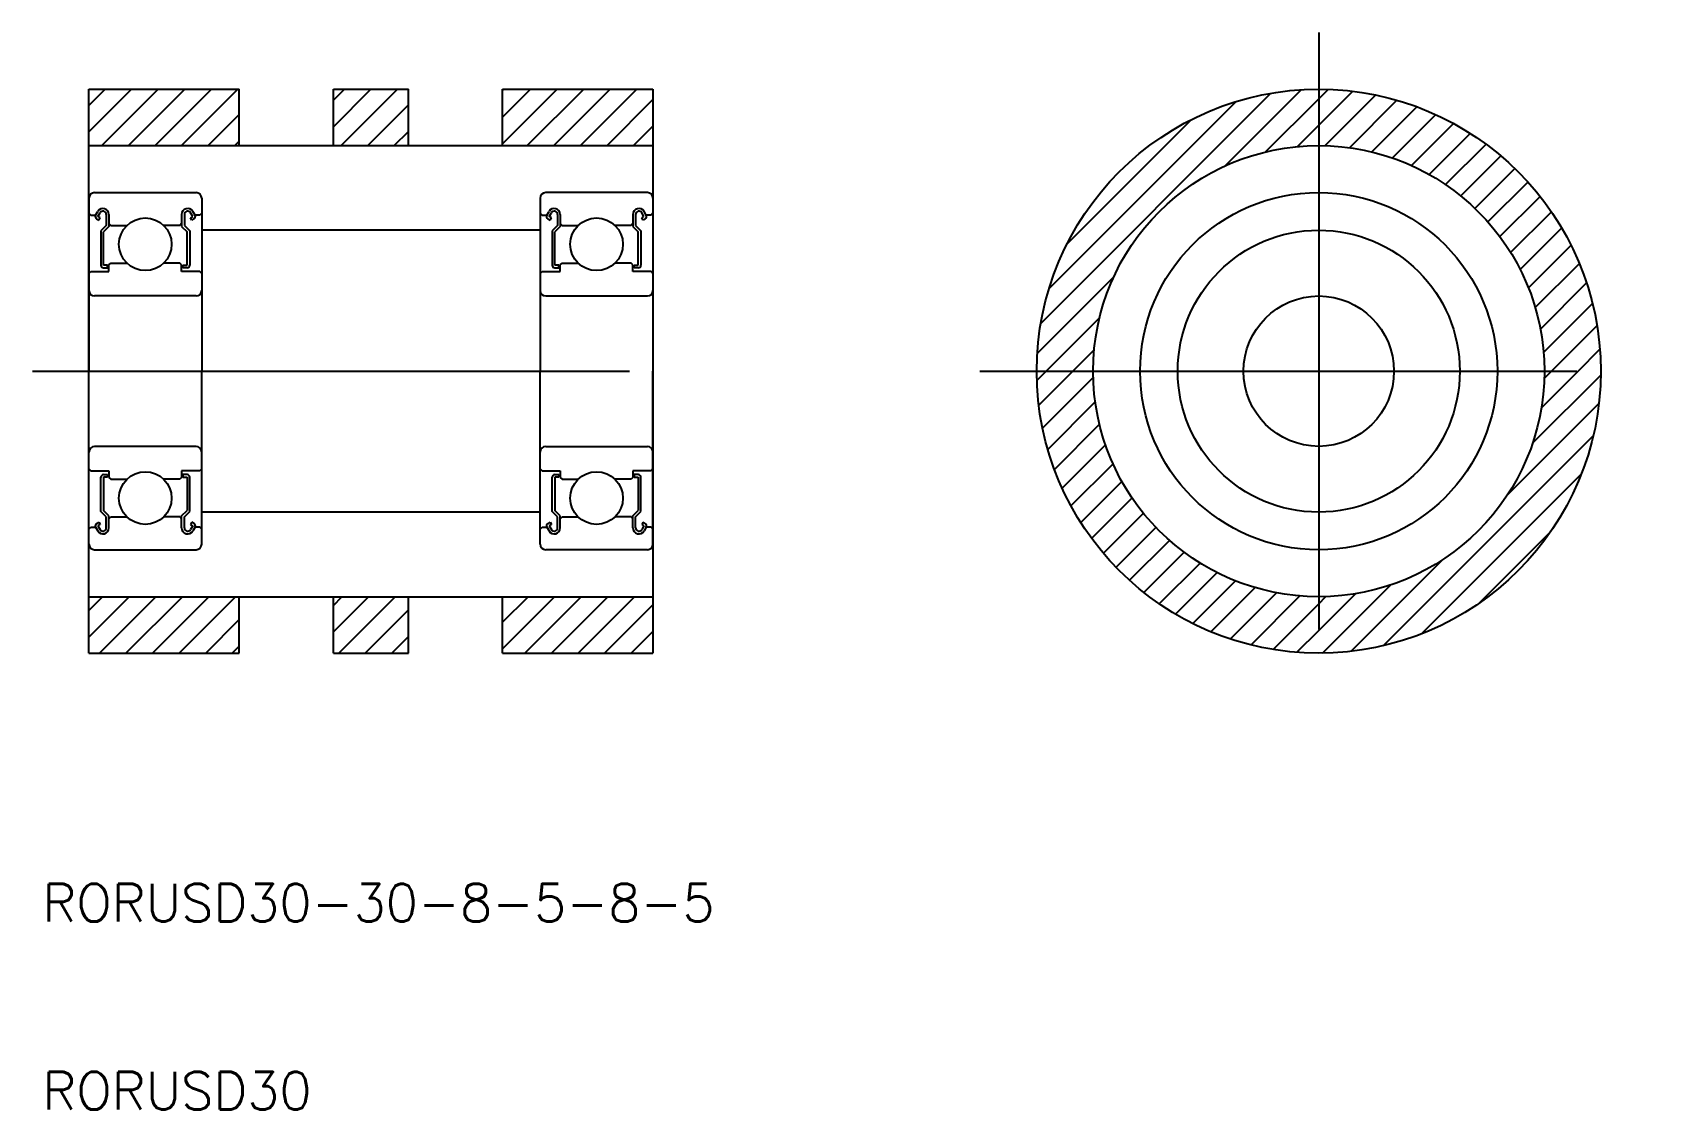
# Model space of a CAD drawing. Extents: x 47 to 133.4, y 10.7 to 68.
import ezdxf

# ---------------------------------------------------------------- set-up
doc = ezdxf.new("R2010")
doc.units = 0
doc.linetypes.add('CENTER', pattern=[50.8, 31.75, -6.35, 6.35, -6.35])
doc.layers.get('0').update_dxf_attribs({"linetype": 'CONTINUOUS'})
doc.layers.add('CENTER', color=1, linetype='CENTER')
doc.styles.get("Standard").update_dxf_attribs({"font": 'txt.shx'})

# ---------------------------------------------------------------- blocks, each defined once
blk = doc.blocks.new('*X2')
at = {"color": 0, "linetype": 'CONTINUOUS'}
for p, q in [((50, 62.728), (52.272, 65)), ((50, 64.142), (50.858, 65)), ((50.686, 62), (53.686, 65)), ((52.101, 62), (55.101, 65)), ((53.515, 62), (56.515, 65)), ((54.929, 62), (57.929, 65)), ((63, 63), (65, 65)), ((63, 64.414), (63.586, 65)), ((63.414, 62), (66.414, 65)), ((72, 62.101), (74.899, 65)), ((72, 63.515), (73.485, 65)), ((72, 64.929), (72.071, 65)), ((73.314, 62), (76.314, 65)), ((74.728, 62), (77.728, 65)), ((76.142, 62), (79.142, 65)), ((110.407, 60.909), (114.468, 64.971)), ((115.406, 64.494), (115.903, 64.992)), ((115.406, 63.08), (117.216, 64.89)), ((64.828, 62), (67, 64.172)), ((77.556, 62), (80, 64.444)), ((100.622, 52.539), (112.867, 64.784)), ((101.064, 54.395), (111.011, 64.342)), ((112.572, 61.661), (115.406, 64.494)), ((115.736, 61.995), (118.432, 64.692)), ((117.042, 61.888), (119.566, 64.412)), ((118.231, 61.663), (120.63, 64.061)), ((56.343, 62), (58, 63.657)), ((102.016, 56.761), (108.645, 63.39)), ((119.325, 61.342), (121.63, 63.647)), ((120.337, 60.94), (122.573, 63.177)), ((57.757, 62), (58, 62.243)), ((66.243, 62), (67, 62.757)), ((78.971, 62), (80, 63.029)), ((114.272, 61.946), (115.406, 63.08)), ((121.277, 60.466), (123.463, 62.652)), ((122.15, 59.925), (124.302, 62.077)), ((122.962, 59.322), (125.092, 61.453)), ((123.713, 58.659), (125.835, 60.781)), ((124.405, 57.937), (126.53, 60.062)), ((125.038, 57.156), (127.178, 59.296)), ((125.61, 56.314), (127.778, 58.481)), ((126.118, 55.407), (128.328, 57.617)), ((126.557, 54.432), (128.826, 56.701)), ((126.92, 53.38), (129.268, 55.729)), ((100.435, 50.937), (104.496, 54.999)), ((127.194, 52.241), (129.651, 54.698)), ((127.364, 50.997), (129.967, 53.6)), ((100.912, 50), (103.745, 52.833)), ((127.782, 50), (130.208, 52.426)), ((102.326, 50), (103.459, 51.133)), ((129.196, 50), (130.36, 51.164)), ((100.414, 49.502), (100.912, 50)), ((100.515, 48.189), (102.326, 50)), ((100.714, 46.974), (103.41, 49.67)), ((126.777, 46.167), (130.404, 49.794)), ((127.246, 48.05), (129.196, 50)), ((127.399, 49.618), (127.782, 50)), ((100.994, 45.84), (103.518, 48.363)), ((125.434, 43.409), (130.307, 48.283)), ((101.345, 44.776), (103.743, 47.174)), ((101.758, 43.775), (104.064, 46.081)), ((118.836, 35.398), (130.008, 46.569)), ((102.229, 42.832), (104.466, 45.069)), ((102.754, 41.942), (104.94, 44.129)), ((120.892, 36.039), (129.366, 44.513)), ((103.329, 41.103), (105.481, 43.255)), ((103.953, 40.313), (106.083, 42.444)), ((104.625, 39.571), (106.746, 41.692)), ((123.913, 37.646), (127.76, 41.493)), ((105.344, 38.875), (107.468, 41)), ((106.11, 38.228), (108.249, 40.367)), ((106.924, 37.628), (109.092, 39.795)), ((117.123, 35.099), (121.996, 39.972)), ((107.789, 37.078), (109.998, 39.287)), ((108.705, 36.58), (110.973, 38.849)), ((109.676, 36.137), (112.025, 38.486)), ((110.708, 35.755), (113.164, 38.211)), ((111.806, 35.438), (114.409, 38.041)), ((115.406, 36.21), (117.355, 38.159)), ((115.612, 35.001), (119.239, 38.629)), ((50, 35.858), (52.142, 38)), ((50, 37.272), (50.728, 38)), ((50.556, 35), (53.556, 38)), ((51.971, 35), (54.971, 38)), ((53.385, 35), (56.385, 38)), ((54.799, 35), (57.799, 38)), ((63, 36.13), (64.87, 38)), ((63, 37.544), (63.456, 38)), ((63.284, 35), (66.284, 38)), ((64.698, 35), (67, 37.302)), ((72, 35.23), (74.77, 38)), ((72, 36.645), (73.355, 38)), ((73.184, 35), (76.184, 38)), ((74.598, 35), (77.598, 38)), ((76.012, 35), (79.012, 38)), ((77.426, 35), (80, 37.574)), ((112.979, 35.198), (115.406, 37.624)), ((115.406, 37.624), (115.788, 38.006)), ((56.213, 35), (58, 36.787)), ((66.113, 35), (67, 35.887)), ((78.841, 35), (80, 36.159)), ((114.241, 35.045), (115.406, 36.21)), ((57.627, 35), (58, 35.373))]:
    blk.add_line(p, q, dxfattribs=at)

msp = doc.modelspace()

# ---------------------------------------------------------------- linework, layer by layer
at = {"color": 7, "linetype": 'CONTINUOUS'}
for p, q in [((50, 65), (58, 65)), ((50, 35), (50, 65)), ((58, 62), (58, 65)), ((63, 65), (67, 65)), ((63, 62), (63, 65)), ((67, 62), (67, 65)), ((72, 65), (80, 65)), ((72, 62), (72, 65)), ((80, 65), (80, 35)), ((50, 62), (80, 62)), ((50, 59.2), (50, 50)), ((50.3, 59.5), (55.7, 59.5)), ((56, 59.2), (56, 50)), ((74, 59.2), (74, 50)), ((79.7, 59.5), (74.3, 59.5)), ((80, 59.2), (80, 50)), ((50, 58.4), (50.1, 58.3)), ((50.1, 58.3), (50.356, 58.3)), ((50.356, 58.3), (50.472, 58.496)), ((50.408, 58.106), (50.531, 58.035)), ((50.479, 58.229), (50.595, 58.425)), ((50.602, 58.158), (50.479, 58.229)), ((50.531, 58.035), (50.602, 58.158)), ((50.924, 58.337), (50.924, 57.75)), ((51.067, 58.337), (51.067, 57.691)), ((54.933, 58.337), (54.933, 57.691)), ((55.076, 58.337), (55.076, 57.75)), ((55.398, 58.158), (55.521, 58.229)), ((55.469, 58.035), (55.398, 58.158)), ((55.521, 58.229), (55.405, 58.425)), ((55.592, 58.106), (55.469, 58.035)), ((55.644, 58.3), (55.528, 58.496)), ((55.9, 58.3), (55.644, 58.3)), ((56, 58.4), (55.9, 58.3)), ((74, 58.4), (74.1, 58.3)), ((74.1, 58.3), (74.356, 58.3)), ((74.356, 58.3), (74.472, 58.496)), ((74.408, 58.106), (74.531, 58.035)), ((74.479, 58.229), (74.595, 58.425)), ((74.602, 58.158), (74.479, 58.229)), ((74.531, 58.035), (74.602, 58.158)), ((74.924, 58.337), (74.924, 57.75)), ((75.067, 58.337), (75.067, 57.691)), ((78.933, 58.337), (78.933, 57.691)), ((79.076, 58.337), (79.076, 57.75)), ((79.398, 58.158), (79.521, 58.229)), ((79.469, 58.035), (79.398, 58.158)), ((79.521, 58.229), (79.405, 58.425)), ((79.592, 58.106), (79.469, 58.035)), ((79.644, 58.3), (79.528, 58.496)), ((79.9, 58.3), (79.644, 58.3)), ((80, 58.4), (79.9, 58.3)), ((50.924, 57.75), (50.64, 57.466)), ((50.64, 57.466), (50.64, 55.642)), ((51.067, 57.691), (50.782, 57.407)), ((50.782, 55.642), (50.782, 57.407)), ((51.067, 57.85), (51.167, 57.75)), ((51.167, 57.75), (52.02, 57.75)), ((54.833, 57.75), (53.98, 57.75)), ((54.933, 57.85), (54.833, 57.75)), ((54.933, 57.691), (55.218, 57.407)), ((55.076, 57.75), (55.36, 57.466)), ((55.218, 55.642), (55.218, 57.407)), ((55.36, 57.466), (55.36, 55.642)), ((74, 57.5), (56, 57.5)), ((74.924, 57.75), (74.64, 57.466)), ((74.64, 57.466), (74.64, 55.642)), ((75.067, 57.691), (74.782, 57.407)), ((74.782, 55.642), (74.782, 57.407)), ((75.067, 57.85), (75.167, 57.75)), ((75.167, 57.75), (76.02, 57.75)), ((78.833, 57.75), (77.98, 57.75)), ((78.933, 57.85), (78.833, 57.75)), ((78.933, 57.691), (79.218, 57.407)), ((79.076, 57.75), (79.36, 57.466)), ((79.218, 55.642), (79.218, 57.407)), ((79.36, 57.466), (79.36, 55.642)), ((56, 56.9), (56, 56.9)), ((74, 56.9), (74, 56.9)), ((50.996, 55.642), (50.782, 55.642)), ((50.782, 55.5), (50.996, 55.5)), ((50.996, 55.5), (50.996, 55.642)), ((51.067, 55.65), (51.167, 55.75)), ((51.067, 55.3), (51.067, 55.65)), ((51.167, 55.75), (52.02, 55.75)), ((54.833, 55.75), (53.98, 55.75)), ((54.933, 55.65), (54.833, 55.75)), ((54.933, 55.3), (54.933, 55.65)), ((55.004, 55.5), (55.004, 55.642)), ((55.004, 55.642), (55.218, 55.642)), ((55.218, 55.5), (55.004, 55.5)), ((74.996, 55.642), (74.782, 55.642)), ((74.782, 55.5), (74.996, 55.5)), ((74.996, 55.5), (74.996, 55.642)), ((75.067, 55.65), (75.167, 55.75)), ((75.067, 55.3), (75.067, 55.65)), ((75.167, 55.75), (76.02, 55.75)), ((78.833, 55.75), (77.98, 55.75)), ((78.933, 55.65), (78.833, 55.75)), ((78.933, 55.3), (78.933, 55.65)), ((79.004, 55.5), (79.004, 55.642)), ((79.004, 55.642), (79.218, 55.642)), ((79.218, 55.5), (79.004, 55.5)), ((50, 55.2), (50.1, 55.3)), ((50.1, 55.3), (51.067, 55.3)), ((55.9, 55.3), (54.933, 55.3)), ((56, 55.2), (55.9, 55.3)), ((56, 54.6), (56, 54.6)), ((74, 55.2), (74.1, 55.3)), ((74, 54.6), (74, 54.6)), ((74.1, 55.3), (75.067, 55.3)), ((79.9, 55.3), (78.933, 55.3)), ((80, 55.2), (79.9, 55.3)), ((55.7, 54), (50.3, 54)), ((74.3, 54), (79.7, 54)), ((50, 40.8), (50, 50)), ((56, 40.8), (56, 50)), ((74, 40.8), (74, 50)), ((80, 40.8), (80, 50)), ((55.7, 46), (50.3, 46)), ((74.3, 46), (79.7, 46)), ((50, 44.8), (50.1, 44.7)), ((50.1, 44.7), (51.067, 44.7)), ((50.64, 42.534), (50.64, 44.358)), ((50.782, 44.5), (50.996, 44.5)), ((50.996, 44.358), (50.782, 44.358)), ((50.782, 44.358), (50.782, 42.593)), ((50.996, 44.5), (50.996, 44.358)), ((51.067, 44.7), (51.067, 44.35)), ((51.067, 44.35), (51.167, 44.25)), ((51.167, 44.25), (52.02, 44.25)), ((54.833, 44.25), (53.98, 44.25)), ((54.933, 44.35), (54.833, 44.25)), ((55.9, 44.7), (54.933, 44.7)), ((54.933, 44.7), (54.933, 44.35)), ((55.218, 44.5), (55.004, 44.5)), ((55.004, 44.5), (55.004, 44.358)), ((55.004, 44.358), (55.218, 44.358)), ((55.218, 44.358), (55.218, 42.593)), ((55.36, 42.534), (55.36, 44.358)), ((56, 44.8), (55.9, 44.7)), ((74, 44.8), (74.1, 44.7)), ((74.1, 44.7), (75.067, 44.7)), ((74.64, 42.534), (74.64, 44.358)), ((74.782, 44.5), (74.996, 44.5)), ((74.782, 44.358), (74.782, 42.593)), ((74.996, 44.358), (74.782, 44.358)), ((74.996, 44.5), (74.996, 44.358)), ((75.067, 44.7), (75.067, 44.35)), ((75.067, 44.35), (75.167, 44.25)), ((75.167, 44.25), (76.02, 44.25)), ((78.833, 44.25), (77.98, 44.25)), ((78.933, 44.35), (78.833, 44.25)), ((78.933, 44.7), (78.933, 44.35)), ((79.9, 44.7), (78.933, 44.7)), ((79.004, 44.5), (79.004, 44.358)), ((79.218, 44.5), (79.004, 44.5)), ((79.004, 44.358), (79.218, 44.358)), ((79.218, 44.358), (79.218, 42.593)), ((79.36, 42.534), (79.36, 44.358)), ((80, 44.8), (79.9, 44.7)), ((50.924, 42.25), (50.64, 42.534)), ((51.067, 42.309), (50.782, 42.593)), ((54.933, 42.309), (55.218, 42.593)), ((55.076, 42.25), (55.36, 42.534)), ((74, 42.5), (56, 42.5)), ((74.924, 42.25), (74.64, 42.534)), ((75.067, 42.309), (74.782, 42.593)), ((78.933, 42.309), (79.218, 42.593)), ((79.076, 42.25), (79.36, 42.534)), ((50, 41.6), (50.1, 41.7)), ((50.1, 41.7), (50.356, 41.7)), ((50.356, 41.7), (50.472, 41.504)), ((50.408, 41.894), (50.531, 41.965)), ((50.602, 41.842), (50.479, 41.771)), ((50.479, 41.771), (50.595, 41.575)), ((50.531, 41.965), (50.602, 41.842)), ((50.924, 41.663), (50.924, 42.25)), ((51.067, 41.663), (51.067, 42.309)), ((51.067, 42.15), (51.167, 42.25)), ((51.167, 42.25), (52.02, 42.25)), ((54.833, 42.25), (53.98, 42.25)), ((54.933, 42.15), (54.833, 42.25)), ((54.933, 41.663), (54.933, 42.309)), ((55.076, 41.663), (55.076, 42.25)), ((55.469, 41.965), (55.398, 41.842)), ((55.398, 41.842), (55.521, 41.771)), ((55.521, 41.771), (55.405, 41.575)), ((55.592, 41.894), (55.469, 41.965)), ((55.644, 41.7), (55.528, 41.504)), ((55.9, 41.7), (55.644, 41.7)), ((56, 41.6), (55.9, 41.7)), ((74, 41.6), (74.1, 41.7)), ((74.1, 41.7), (74.356, 41.7)), ((74.356, 41.7), (74.472, 41.504)), ((74.408, 41.894), (74.531, 41.965)), ((74.602, 41.842), (74.479, 41.771)), ((74.479, 41.771), (74.595, 41.575)), ((74.531, 41.965), (74.602, 41.842)), ((74.924, 41.663), (74.924, 42.25)), ((75.067, 41.663), (75.067, 42.309)), ((75.067, 42.15), (75.167, 42.25)), ((75.167, 42.25), (76.02, 42.25)), ((78.833, 42.25), (77.98, 42.25)), ((78.933, 42.15), (78.833, 42.25)), ((78.933, 41.663), (78.933, 42.309)), ((79.076, 41.663), (79.076, 42.25)), ((79.469, 41.965), (79.398, 41.842)), ((79.398, 41.842), (79.521, 41.771)), ((79.521, 41.771), (79.405, 41.575)), ((79.592, 41.894), (79.469, 41.965)), ((79.644, 41.7), (79.528, 41.504)), ((79.9, 41.7), (79.644, 41.7)), ((80, 41.6), (79.9, 41.7)), ((50.3, 40.5), (55.7, 40.5)), ((79.7, 40.5), (74.3, 40.5)), ((50, 38), (80, 38)), ((58, 35), (58, 38)), ((63, 35), (63, 38)), ((67, 35), (67, 38)), ((72, 35), (72, 38)), ((50, 35), (58, 35)), ((63, 35), (67, 35)), ((72, 35), (80, 35))]:
    msp.add_line(p, q, dxfattribs=at)
for centre, radius in [((115.406, 50), 15), ((115.406, 50), 12), ((115.406, 50), 9.5), ((53, 56.75), 1.4), ((77, 56.75), 1.4), ((115.406, 50), 4), ((53, 43.25), 1.4), ((77, 43.25), 1.4)]:
    msp.add_circle(centre, radius, dxfattribs=at)
at = {"color": 3, "linetype": 'CONTINUOUS'}
msp.add_circle((115.406, 50), 7.5, dxfattribs=at)
at = {"color": 7, "linetype": 'CONTINUOUS'}
for centre, radius, start, end in [((50.3, 59.2), 0.3, 90, 180), ((55.7, 59.2), 0.3, 0, 90), ((74.3, 59.2), 0.3, 90, 180), ((79.7, 59.2), 0.3, 0, 90), ((50.479, 58.229), 0.142, 149.99035, 240.00186), ((50.748, 58.337), 0.319, 0, 150.00027), ((50.748, 58.337), 0.177, 0, 150.00316), ((55.252, 58.337), 0.319, 29.99973, 180), ((55.252, 58.337), 0.177, 29.99684, 180), ((55.521, 58.229), 0.142, 299.99814, 30.00965), ((74.479, 58.229), 0.142, 149.99035, 240.00186), ((74.748, 58.337), 0.319, 0, 150.00027), ((74.748, 58.337), 0.177, 0, 150.00316), ((79.252, 58.337), 0.319, 29.99973, 180), ((79.252, 58.337), 0.177, 29.99684, 180), ((79.521, 58.229), 0.142, 299.99814, 30.00965), ((50.782, 55.642), 0.142, 180.00005, 270.00003), ((55.218, 55.642), 0.142, 269.99997, 359.99995), ((74.782, 55.642), 0.142, 180.00005, 270.00003), ((79.218, 55.642), 0.142, 269.99997, 359.99995), ((50.3, 54.3), 0.3, 180, 270), ((55.7, 54.3), 0.3, 270, 0), ((74.3, 54.3), 0.3, 180, 270), ((79.7, 54.3), 0.3, 270, 0), ((50.3, 45.7), 0.3, 90, 180), ((55.7, 45.7), 0.3, 0, 90), ((74.3, 45.7), 0.3, 90, 180), ((79.7, 45.7), 0.3, 0, 90), ((50.782, 44.358), 0.142, 89.99997, 179.99995), ((55.218, 44.358), 0.142, 0.00005, 90.00003), ((74.782, 44.358), 0.142, 89.99997, 179.99995), ((79.218, 44.358), 0.142, 0.00005, 90.00003), ((50.479, 41.771), 0.142, 119.99814, 210.00965), ((50.748, 41.663), 0.319, 209.99973, 0), ((50.748, 41.663), 0.177, 209.99684, 0), ((55.252, 41.663), 0.319, 180, 330.00027), ((55.252, 41.663), 0.177, 180, 330.00316), ((55.521, 41.771), 0.142, 329.99035, 60.00186), ((74.479, 41.771), 0.142, 119.99814, 210.00965), ((74.748, 41.663), 0.319, 209.99973, 0), ((74.748, 41.663), 0.177, 209.99684, 0), ((79.252, 41.663), 0.319, 180, 330.00027), ((79.252, 41.663), 0.177, 180, 330.00316), ((79.521, 41.771), 0.142, 329.99035, 60.00186), ((50.3, 40.8), 0.3, 180, 270), ((55.7, 40.8), 0.3, 270, 0), ((74.3, 40.8), 0.3, 180, 270), ((79.7, 40.8), 0.3, 270, 0)]:
    msp.add_arc(centre, radius, start, end, dxfattribs=at)
at = {"layer": 'CENTER', "color": 1, "linetype": 'CENTER'}
for p, q in [((115.406, 68.017), (115.406, 31.983)), ((47, 50), (83, 50)), ((97.388, 50), (133.423, 50))]:
    msp.add_line(p, q, dxfattribs=at)

# ---------------------------------------------------------------- block references
at = {"color": 3, "linetype": 'CONTINUOUS'}
msp.add_blockref('*X2', (0, 0), dxfattribs=at)

# ---------------------------------------------------------------- texts
at = {"color": 7, "linetype": 'CONTINUOUS'}
for s, p in [('RORUSD30-30-8-5-8-5', (47.533, 20.724)), ('RORUSD30', (47.533, 10.724))]:
    msp.add_text(s, height=2, dxfattribs=at).set_placement(p)

doc.saveas('drawing.dxf')
